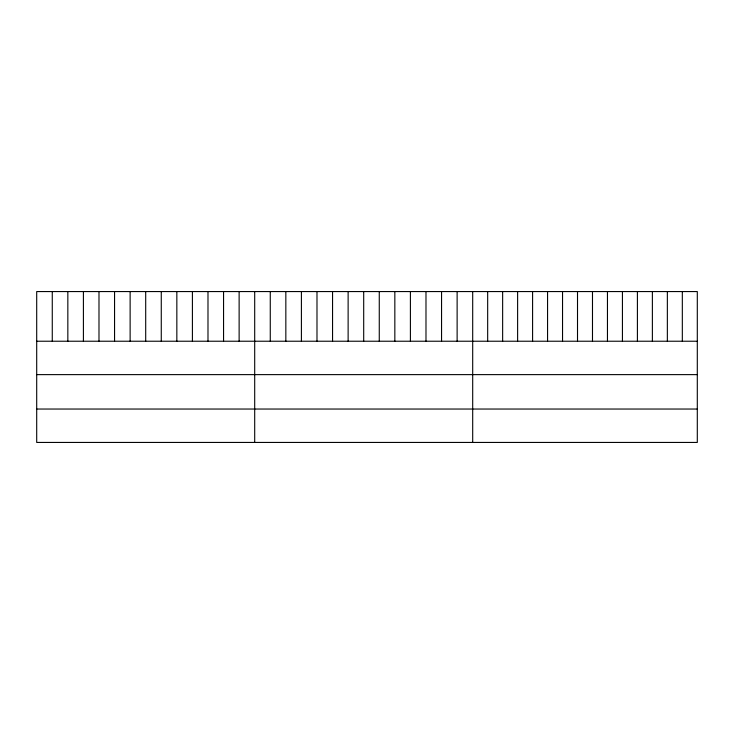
<?xml version="1.0" encoding="UTF-8"?>
<svg xmlns="http://www.w3.org/2000/svg" width="734" height="734" viewBox="0 0 734 734"><rect width="100%" height="100%" fill="white"/><g stroke="black" fill="none" stroke-linecap="round" stroke-linejoin="round"><path stroke-width="1.1" d="M697.3 341.227L697.3 442.437L36.7 442.437L36.7 291.563L697.3 291.563L697.3 341.227L36.7 341.227M36.7 374.624L697.3 374.624M36.7 409.04L697.3 409.04M682.326 291.563L682.326 341.227M667.353 291.563L667.353 341.227M652.379 291.563L652.379 341.227M637.406 291.563L637.406 341.227M622.432 291.563L622.432 341.227M607.458 291.563L607.458 341.227M592.485 291.563L592.485 341.227M577.511 291.563L577.511 341.227M562.538 291.563L562.538 341.227M547.564 291.563L547.564 341.227M532.59 291.563L532.59 341.227M517.617 291.563L517.617 341.227M502.643 291.563L502.643 341.227M487.67 291.563L487.67 341.227M472.696 291.563L472.696 442.437M457.126 291.563L457.126 341.227M441.556 291.563L441.556 341.227M425.986 291.563L425.986 341.227M410.407 291.563L410.407 341.227M394.837 291.563L394.837 341.227M379.267 291.563L379.267 341.227M363.697 291.563L363.697 341.227M348.127 291.563L348.127 341.227M332.557 291.563L332.557 341.227M316.987 291.563L316.987 341.227M301.408 291.563L301.408 341.227M285.838 291.563L285.838 341.227M270.268 291.563L270.268 341.227M254.698 291.563L254.698 442.437M239.128 291.563L239.128 341.227M223.558 291.563L223.558 341.227M207.988 291.563L207.988 341.227M192.409 291.563L192.409 341.227M176.839 291.563L176.839 341.227M161.269 291.563L161.269 341.227M145.699 291.563L145.699 341.227M130.129 291.563L130.129 341.227M114.559 291.563L114.559 341.227M98.989 291.563L98.989 341.227M83.41 291.563L83.41 341.227M67.84 291.563L67.84 341.227M52.27 291.563L52.27 341.227"/></g></svg>
